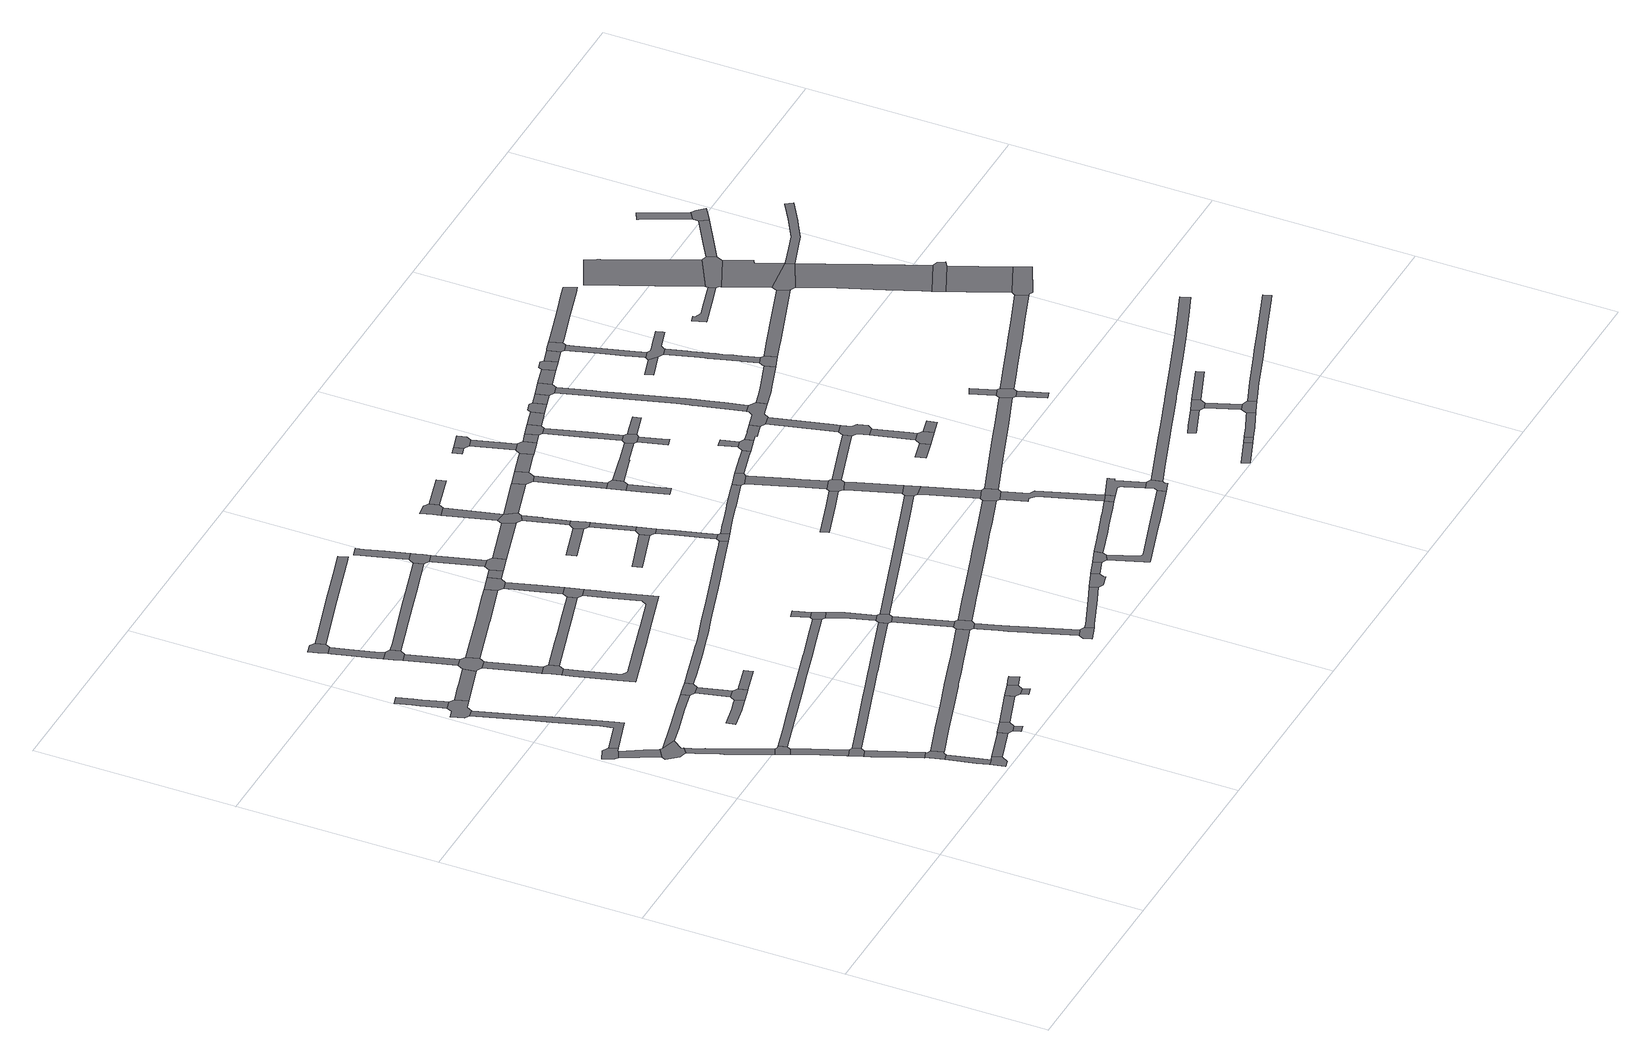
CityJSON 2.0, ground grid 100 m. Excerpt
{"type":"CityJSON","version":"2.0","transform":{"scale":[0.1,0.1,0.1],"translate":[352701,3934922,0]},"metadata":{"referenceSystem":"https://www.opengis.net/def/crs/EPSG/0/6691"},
"CityObjects":{
"road1":{"type":"Road","geometry":[{"type":"MultiSurface","lod":"1","boundaries":[[[0,1,2,3,4,5,6,7,8]]]}]},
"road2":{"type":"Road","attributes":{"RoadStructureAttribute.sectionType":"1"},"geometry":[{"type":"MultiSurface","lod":"1","boundaries":[[[9,10,11,0,8]]]}]},
"road3":{"type":"Road","geometry":[{"type":"MultiSurface","lod":"1","boundaries":[[[12,13,14,15,16,10,9,17,18]]]}]},
"road4":{"type":"Road","attributes":{"RoadStructureAttribute.sectionType":"1"},"geometry":[{"type":"MultiSurface","lod":"1","boundaries":[[[19,20,21,22,23,13,12,24,25,26,27,28,29,30,31,32]]]}]},
"road5":{"type":"Road","geometry":[{"type":"MultiSurface","lod":"1","boundaries":[[[33,34,32,31,35,36,37,38,39]]]}]},
"road6":{"type":"Road","attributes":{"RoadStructureAttribute.sectionType":"1"},"geometry":[{"type":"MultiSurface","lod":"1","boundaries":[[[40,41,42,37,36,43,44,45,46]]]}]},
"road7":{"type":"Road","geometry":[{"type":"MultiSurface","lod":"1","boundaries":[[[47,48,49,50,51,40,46]]]}]},
"road8":{"type":"Road","attributes":{"RoadStructureAttribute.sectionType":"1"},"geometry":[{"type":"MultiSurface","lod":"1","boundaries":[[[48,52,53,54,55,56,57,58,59,60,61,62,49]]]}]},
"road9":{"type":"Road","attributes":{"RoadStructureAttribute.sectionType":"1"},"geometry":[{"type":"MultiSurface","lod":"1","boundaries":[[[63,64,65,66,67,68]]]}]},
"road10":{"type":"Road","geometry":[{"type":"MultiSurface","lod":"1","boundaries":[[[69,70,71,72,63,68]]]}]},
"road11":{"type":"Road","geometry":[{"type":"MultiSurface","lod":"1","boundaries":[[[73,74,58,57,66,65,75,76]]]}]},
"road12":{"type":"Road","attributes":{"RoadStructureAttribute.sectionType":"1"},"geometry":[{"type":"MultiSurface","lod":"1","boundaries":[[[2,77,78,79,80,81,82,83,84,85,86,87,88,89,3]]]}]},
"road13":{"type":"Road","geometry":[{"type":"MultiSurface","lod":"1","boundaries":[[[90,91,92,93,94,95,96,97,98,83,82]]]}]},
"road14":{"type":"Road","attributes":{"RoadStructureAttribute.sectionType":"1"},"geometry":[{"type":"MultiSurface","lod":"1","boundaries":[[[99,100,101,102,103,104,105,106,95,94]]]}]},
"road15":{"type":"Road","attributes":{"RoadStructureAttribute.sectionType":"1"},"geometry":[{"type":"MultiSurface","lod":"1","boundaries":[[[107,108,109,110,111,112,113,114,16,15]]]}]},
"road16":{"type":"Road","attributes":{"RoadStructureAttribute.sectionType":"1"},"geometry":[{"type":"MultiSurface","lod":"1","boundaries":[[[115,116,117,118,72,71]]]}]},
"road17":{"type":"Road","attributes":{"RoadStructureAttribute.sectionType":"1"},"geometry":[{"type":"MultiSurface","lod":"1","boundaries":[[[119,120,121,122,123,124,125]]]}]},
"road18":{"type":"Road","attributes":{"RoadStructureAttribute.sectionType":"1"},"geometry":[{"type":"MultiSurface","lod":"1","boundaries":[[[126,127,93,92,128,129]]]}]},
"road19":{"type":"Road","geometry":[{"type":"MultiSurface","lod":"1","boundaries":[[[130,117,116,131,132,133]]]}]},
"road20":{"type":"Road","geometry":[{"type":"MultiSurface","lod":"1","boundaries":[[[131,134,135,132]]]}]},
"road21":{"type":"Road","geometry":[{"type":"MultiSurface","lod":"1","boundaries":[[[124,136,137,138,139,140,125]]]}]},
"road22":{"type":"Road","attributes":{"RoadStructureAttribute.sectionType":"1"},"geometry":[{"type":"MultiSurface","lod":"1","boundaries":[[[141,140,139,142]]]}]},
"road23":{"type":"Road","geometry":[{"type":"MultiSurface","lod":"1","boundaries":[[[143,144,111,110,141,142,145]]]}]},
"road24":{"type":"Road","attributes":{"RoadStructureAttribute.sectionType":"1"},"geometry":[{"type":"MultiSurface","lod":"1","boundaries":[[[146,147,148,149,150,151,152]]]}]},
"road25":{"type":"Road","geometry":[{"type":"MultiSurface","lod":"1","boundaries":[[[128,153,154,149,148,155,156,157,158,129]]]}]},
"road26":{"type":"Road","attributes":{"RoadStructureAttribute.sectionType":"1"},"geometry":[{"type":"MultiSurface","lod":"1","boundaries":[[[159,160,158,157,161,162]]]}]},
"road27":{"type":"Road","geometry":[{"type":"MultiSurface","lod":"1","boundaries":[[[151,163,164,165,166,167,152]]]}]},
"road28":{"type":"Road","attributes":{"RoadStructureAttribute.sectionType":"1"},"geometry":[{"type":"MultiSurface","lod":"1","boundaries":[[[168,169,170,171,172,173,174,175,176]]]}]},
"road29":{"type":"Road","attributes":{"RoadStructureAttribute.sectionType":"1"},"geometry":[{"type":"MultiSurface","lod":"1","boundaries":[[[130,133,177,178]]]}]},
"road30":{"type":"Road","geometry":[{"type":"MultiSurface","lod":"1","boundaries":[[[179,180,172,171,181,159,162]]]}]},
"road31":{"type":"Road","geometry":[{"type":"MultiSurface","lod":"1","boundaries":[[[175,182,183,184,185,186,176]]]}]},
"road32":{"type":"Road","attributes":{"RoadStructureAttribute.sectionType":"1"},"geometry":[{"type":"MultiSurface","lod":"1","boundaries":[[[137,187,188,138]]]}]},
"road33":{"type":"Road","attributes":{"RoadStructureAttribute.sectionType":"1"},"geometry":[{"type":"MultiSurface","lod":"1","boundaries":[[[189,190,191,192,193,194,195,196,197,39,38,198,199,200,201,202,203,204,205,206]]]}]},
"road34":{"type":"Road","attributes":{"RoadStructureAttribute.sectionType":"1"},"geometry":[{"type":"MultiSurface","lod":"1","boundaries":[[[207,208,209,210,211,212,51,50,213,214,215,216,217,218,219,220,221]]]}]},
"road35":{"type":"Road","attributes":{"RoadStructureAttribute.sectionType":"1"},"geometry":[{"type":"MultiSurface","lod":"1","boundaries":[[[222,223,224,225,226,227,228,229,230,231,232,233,234,235,236,237,238,73,76]]]}]},
"road36":{"type":"Road","geometry":[{"type":"MultiSurface","lod":"1","boundaries":[[[177,239,240,241,242,178]]]}]},
"road37":{"type":"Road","geometry":[{"type":"MultiSurface","lod":"1","boundaries":[[[239,243,244,240]]]}]},
"road38":{"type":"Road","attributes":{"RoadStructureAttribute.sectionType":"1"},"geometry":[{"type":"MultiSurface","lod":"1","boundaries":[[[241,245,246,247,248,242]]]}]},
"road39":{"type":"Road","attributes":{"RoadStructureAttribute.sectionType":"1"},"geometry":[{"type":"MultiSurface","lod":"1","boundaries":[[[164,249,250,251,252,253,254,255,256,257,258,259,260,261,262,263,264,265,266,267,268,269,270,271,272,273,165]]]}]},
"road40":{"type":"Road","attributes":{"RoadStructureAttribute.sectionType":"1"},"geometry":[{"type":"MultiSurface","lod":"1","boundaries":[[[274,275,276,277,167,166,278,279,280,281]]]}]},
"road41":{"type":"Road","attributes":{"RoadStructureAttribute.sectionType":"1"},"geometry":[{"type":"MultiSurface","lod":"1","boundaries":[[[282,283,284,285,156,155,286,287,288,289]]]}]},
"road42":{"type":"Road","attributes":{"RoadStructureAttribute.sectionType":"1"},"geometry":[{"type":"MultiSurface","lod":"1","boundaries":[[[179,290,291,292,293,294,295,296,297,298,299,300,301,180]]]}]},
"road43":{"type":"Road","attributes":{"RoadStructureAttribute.sectionType":"1"},"geometry":[{"type":"MultiSurface","lod":"1","boundaries":[[[302,303,304,305,306,307,308,309,310,311,312,183,182]]]}]},
"road44":{"type":"Road","attributes":{"RoadStructureAttribute.sectionType":"1"},"geometry":[{"type":"MultiSurface","lod":"1","boundaries":[[[313,314,315,316,317,318,319,320,321,322,323,324,325,326,327,328,329,330,331,332,333,334,335,336,143,145]]]}]},
"road45":{"type":"Road","attributes":{"RoadStructureAttribute.sectionType":"1"},"geometry":[{"type":"MultiSurface","lod":"1","boundaries":[[[337,338,339,340]]]}]},
"road46":{"type":"Road","geometry":[{"type":"MultiSurface","lod":"1","boundaries":[[[341,342,343,340,339,189,206]]]}]},
"road47":{"type":"Road","geometry":[{"type":"MultiSurface","lod":"1","boundaries":[[[262,261,344,345,346,274,281]]]}]},
"road48":{"type":"Road","attributes":{"RoadStructureAttribute.sectionType":"1"},"geometry":[{"type":"MultiSurface","lod":"1","boundaries":[[[347,348,349,350,342,341]]]}]},
"road49":{"type":"Road","geometry":[{"type":"MultiSurface","lod":"1","boundaries":[[[220,351,352,353,354,349,348,221]]]}]},
"road50":{"type":"Road","geometry":[{"type":"MultiSurface","lod":"1","boundaries":[[[355,356,357,358,282,289]]]}]},
"road51":{"type":"Road","attributes":{"RoadStructureAttribute.sectionType":"1"},"geometry":[{"type":"MultiSurface","lod":"1","boundaries":[[[359,360,352,351,361,362]]]}]},
"road52":{"type":"Road","attributes":{"RoadStructureAttribute.sectionType":"1"},"geometry":[{"type":"MultiSurface","lod":"1","boundaries":[[[355,363,346,345,364,356]]]}]},
"road53":{"type":"Road","geometry":[{"type":"MultiSurface","lod":"1","boundaries":[[[365,366,367,359,362,230,229,368]]]}]},
"road54":{"type":"Road","attributes":{"RoadStructureAttribute.sectionType":"1"},"geometry":[{"type":"MultiSurface","lod":"1","boundaries":[[[369,370,371,372,373,365,368,374,375,376,377,378,379]]]}]},
"road55":{"type":"Road","geometry":[{"type":"MultiSurface","lod":"1","boundaries":[[[380,381,382,383,369,379]]]}]},
"road56":{"type":"Road","attributes":{"RoadStructureAttribute.sectionType":"1"},"geometry":[{"type":"MultiSurface","lod":"1","boundaries":[[[384,358,357,385]]]}]},
"road57":{"type":"Road","geometry":[{"type":"MultiSurface","lod":"1","boundaries":[[[386,387,388,389,390,296,295,391,392]]]}]},
"road58":{"type":"Road","attributes":{"RoadStructureAttribute.sectionType":"1"},"geometry":[{"type":"MultiSurface","lod":"1","boundaries":[[[393,392,391,394,395]]]}]},
"road59":{"type":"Road","geometry":[{"type":"MultiSurface","lod":"1","boundaries":[[[384,385,396,397,393,395]]]}]},
"road60":{"type":"Road","attributes":{"RoadStructureAttribute.sectionType":"1"},"geometry":[{"type":"MultiSurface","lod":"1","boundaries":[[[398,399,400,389,388,401,402,403,404]]]}]},
"road61":{"type":"Road","attributes":{"RoadStructureAttribute.sectionType":"1"},"geometry":[{"type":"MultiSurface","lod":"1","boundaries":[[[405,406,407,383,382,408,409,410,411]]]}]},
"road62":{"type":"Road","attributes":{"RoadStructureAttribute.sectionType":"1"},"geometry":[{"type":"MultiSurface","lod":"1","boundaries":[[[397,396,412,413]]]}]},
"road63":{"type":"Road","attributes":{"RoadStructureAttribute.sectionType":"1"},"geometry":[{"type":"MultiSurface","lod":"1","boundaries":[[[414,415,416,417]]]}]},
"road64":{"type":"Road","attributes":{"RoadStructureAttribute.sectionType":"1"},"geometry":[{"type":"MultiSurface","lod":"1","boundaries":[[[418,419,420,421]]]}]},
"road65":{"type":"Road","geometry":[{"type":"MultiSurface","lod":"1","boundaries":[[[422,423,424,425,426,427,405,411]]]}]},
"road66":{"type":"Road","attributes":{"RoadStructureAttribute.sectionType":"1"},"geometry":[{"type":"MultiSurface","lod":"1","boundaries":[[[428,429,430,431,432,433,354,353,434,435,436,437,438,439,440,441]]]}]},
"road67":{"type":"Road","attributes":{"RoadStructureAttribute.sectionType":"1"},"geometry":[{"type":"MultiSurface","lod":"1","boundaries":[[[442,443,444,445,446,447,448,449,450,451,452,453,454,455,456,367,366]]]}]},
"road68":{"type":"Road","geometry":[{"type":"MultiSurface","lod":"1","boundaries":[[[457,458,459,460,414,417]]]}]},
"road69":{"type":"Road","geometry":[{"type":"MultiSurface","lod":"1","boundaries":[[[461,462,324,323,463,464]]]}]},
"road70":{"type":"Road","geometry":[{"type":"MultiSurface","lod":"1","boundaries":[[[465,466,467,468,469,418,421,470,471]]]}]},
"road71":{"type":"Road","geometry":[{"type":"MultiSurface","lod":"1","boundaries":[[[472,413,412,473,474,475,476,477]]]}]},
"road72":{"type":"Road","attributes":{"RoadStructureAttribute.sectionType":"1"},"geometry":[{"type":"MultiSurface","lod":"1","boundaries":[[[457,478,479,462,461,480,481,458]]]}]},
"road73":{"type":"Road","attributes":{"RoadStructureAttribute.sectionType":"1"},"geometry":[{"type":"MultiSurface","lod":"1","boundaries":[[[459,482,483,465,471,484,485,460]]]}]},
"road74":{"type":"Road","attributes":{"RoadStructureAttribute.sectionType":"1"},"geometry":[{"type":"MultiSurface","lod":"1","boundaries":[[[486,487,488,489,472,477]]]}]},
"road75":{"type":"Road","attributes":{"RoadStructureAttribute.sectionType":"1"},"geometry":[{"type":"MultiSurface","lod":"1","boundaries":[[[490,491,469,468,492,493,494,495,474,473]]]}]},
"road76":{"type":"Road","attributes":{"RoadStructureAttribute.sectionType":"1"},"geometry":[{"type":"MultiSurface","lod":"1","boundaries":[[[496,426,425,497,498]]]}]},
"road77":{"type":"Road","geometry":[{"type":"MultiSurface","lod":"1","boundaries":[[[487,499,500,501,502,503,488]]]}]},
"road78":{"type":"Road","geometry":[{"type":"MultiSurface","lod":"1","boundaries":[[[504,498,497,505,506,507]]]}]},
"road79":{"type":"Road","attributes":{"RoadStructureAttribute.sectionType":"1"},"geometry":[{"type":"MultiSurface","lod":"1","boundaries":[[[476,508,509,510,477]]]}]},
"road80":{"type":"Road","attributes":{"RoadStructureAttribute.sectionType":"1"},"geometry":[{"type":"MultiSurface","lod":"1","boundaries":[[[511,512,500,499]]]}]},
"road81":{"type":"Road","attributes":{"RoadStructureAttribute.sectionType":"1"},"geometry":[{"type":"MultiSurface","lod":"1","boundaries":[[[463,513,514,515,516,517,518,519,520,521,522,523,464]]]}]},
"road82":{"type":"Road","attributes":{"RoadStructureAttribute.sectionType":"1"},"geometry":[{"type":"MultiSurface","lod":"1","boundaries":[[[524,525,526,527,528,529]]]}]},
"road83":{"type":"Road","geometry":[{"type":"MultiSurface","lod":"1","boundaries":[[[509,508,530,531,532,533,534]]]}]},
"road84":{"type":"Road","attributes":{"RoadStructureAttribute.sectionType":"1"},"geometry":[{"type":"MultiSurface","lod":"1","boundaries":[[[535,536,537,538,539,540,541,542]]]}]},
"road85":{"type":"Road","attributes":{"RoadStructureAttribute.sectionType":"1"},"geometry":[{"type":"MultiSurface","lod":"1","boundaries":[[[543,544,545,531,530,546,547,548,549]]]}]},
"road86":{"type":"Road","geometry":[{"type":"MultiSurface","lod":"1","boundaries":[[[548,535,542,550,551,549]]]}]},
"road87":{"type":"Road","attributes":{"RoadStructureAttribute.sectionType":"1"},"geometry":[{"type":"MultiSurface","lod":"1","boundaries":[[[552,553,554,555,556,557,558,559,504,507,560,561,562,563,564,565]]]}]},
"road88":{"type":"Road","attributes":{"RoadStructureAttribute.sectionType":"1"},"geometry":[{"type":"MultiSurface","lod":"1","boundaries":[[[566,567,568,569,570,571,572,573,574,575,576,506,505]]]}]},
"road89":{"type":"Road","attributes":{"RoadStructureAttribute.sectionType":"1"},"geometry":[{"type":"MultiSurface","lod":"1","boundaries":[[[533,577,578,579,580,534]]]}]},
"road90":{"type":"Road","geometry":[{"type":"MultiSurface","lod":"1","boundaries":[[[518,517,581,582,583,584]]]}]},
"road91":{"type":"Road","attributes":{"RoadStructureAttribute.sectionType":"1"},"geometry":[{"type":"MultiSurface","lod":"1","boundaries":[[[585,586,587,582,581,588,589,590,591,592]]]}]},
"road92":{"type":"Road","geometry":[{"type":"MultiSurface","lod":"1","boundaries":[[[528,593,594,595,596,597,598,592,591,529]]]}]},
"road93":{"type":"Road","attributes":{"RoadStructureAttribute.sectionType":"1"},"geometry":[{"type":"MultiSurface","lod":"1","boundaries":[[[599,600,595,594,601,602]]]}]},
"road94":{"type":"Road","geometry":[{"type":"MultiSurface","lod":"1","boundaries":[[[440,603,604,605,599,602,441]]]}]},
"road95":{"type":"Road","attributes":{"RoadStructureAttribute.sectionType":"1"},"geometry":[{"type":"MultiSurface","lod":"1","boundaries":[[[606,607,608,609]]]}]},
"road96":{"type":"Road","attributes":{"RoadStructureAttribute.sectionType":"1"},"geometry":[{"type":"MultiSurface","lod":"1","boundaries":[[[610,611,612,604,603]]]}]},
"road97":{"type":"Road","geometry":[{"type":"MultiSurface","lod":"1","boundaries":[[[613,614,612,611,450,449,615,616]]]}]},
"road98":{"type":"Road","attributes":{"RoadStructureAttribute.sectionType":"1"},"geometry":[{"type":"MultiSurface","lod":"1","boundaries":[[[550,617,618,619,620,621,622,623,551]]]}]},
"road99":{"type":"Road","attributes":{"RoadStructureAttribute.sectionType":"1"},"geometry":[{"type":"MultiSurface","lod":"1","boundaries":[[[615,624,625,626,627,565,628,629,630,631,616]]]}]},
"road100":{"type":"Road","attributes":{"RoadStructureAttribute.sectionType":"1"},"geometry":[{"type":"MultiSurface","lod":"1","boundaries":[[[632,609,608,633,634,635]]]}]},
"road101":{"type":"Road","geometry":[{"type":"MultiSurface","lod":"1","boundaries":[[[636,628,565,564]]]}]},
"road102":{"type":"Road","attributes":{"RoadStructureAttribute.sectionType":"1"},"geometry":[{"type":"MultiSurface","lod":"1","boundaries":[[[633,637,638,634]]]}]},
"road103":{"type":"Road","geometry":[{"type":"MultiSurface","lod":"1","boundaries":[[[578,639,640,641,638,637,579]]]}]},
"road104":{"type":"Road","attributes":{"RoadStructureAttribute.sectionType":"1"},"geometry":[{"type":"MultiSurface","lod":"1","boundaries":[[[583,642,643,644,645,646,647,584]]]}]},
"road105":{"type":"Road","attributes":{"RoadStructureAttribute.sectionType":"1"},"geometry":[{"type":"MultiSurface","lod":"1","boundaries":[[[648,649,650,641,640,651,652]]]}]},
"road106":{"type":"Road","attributes":{"RoadStructureAttribute.sectionType":"1"},"geometry":[{"type":"MultiSurface","lod":"1","boundaries":[[[653,654,655,656,657,658,628,636,659,660,661,662]]]}]},
"road107":{"type":"Road","geometry":[{"type":"MultiSurface","lod":"1","boundaries":[[[663,571,570,664,665,666,667,653,662]]]}]},
"road108":{"type":"Road","attributes":{"RoadStructureAttribute.sectionType":"1"},"geometry":[{"type":"MultiSurface","lod":"1","boundaries":[[[668,669,670,671,597,596]]]}]},
"road109":{"type":"Road","attributes":{"RoadStructureAttribute.sectionType":"1"},"geometry":[{"type":"MultiSurface","lod":"1","boundaries":[[[672,673,674,675,676,677]]]}]},
"road110":{"type":"Road","geometry":[{"type":"MultiSurface","lod":"1","boundaries":[[[678,679,621,620,672,677,680,681]]]}]},
"road111":{"type":"Road","attributes":{"RoadStructureAttribute.sectionType":"1"},"geometry":[{"type":"MultiSurface","lod":"1","boundaries":[[[682,683,684,685,686,679,678,687,688,689,690,691]]]}]},
"road112":{"type":"Road","geometry":[{"type":"MultiSurface","lod":"1","boundaries":[[[652,682,691,692,693,648]]]}]},
"road113":{"type":"Road","geometry":[{"type":"MultiSurface","lod":"1","boundaries":[[[694,695,645,644,696,697]]]}]},
"road114":{"type":"Road","geometry":[{"type":"MultiSurface","lod":"1","boundaries":[[[694,698,699,695]]]}]},
"road115":{"type":"Road","attributes":{"RoadStructureAttribute.sectionType":"1"},"geometry":[{"type":"MultiSurface","lod":"1","boundaries":[[[700,701,693,692,702,703]]]}]},
"road116":{"type":"Road","attributes":{"RoadStructureAttribute.sectionType":"1"},"geometry":[{"type":"MultiSurface","lod":"1","boundaries":[[[680,704,705,706,707,681]]]}]},
"road117":{"type":"Road","attributes":{"RoadStructureAttribute.sectionType":"1"},"geometry":[{"type":"MultiSurface","lod":"1","boundaries":[[[708,709,710,711]]]}]},
"road118":{"type":"Road","attributes":{"RoadStructureAttribute.sectionType":"1"},"geometry":[{"type":"MultiSurface","lod":"1","boundaries":[[[712,713,714,715,716,717,718,719,720,697,696]]]}]},
"road119":{"type":"Road","geometry":[{"type":"MultiSurface","lod":"1","boundaries":[[[721,722,723,724,700,703]]]}]},
"road120":{"type":"Road","geometry":[{"type":"MultiSurface","lod":"1","boundaries":[[[710,725,726,727,728,711]]]}]},
"road121":{"type":"Road","attributes":{"RoadStructureAttribute.sectionType":"1"},"geometry":[{"type":"MultiSurface","lod":"1","boundaries":[[[729,730,728,727,731,732]]]}]},
"road122":{"type":"Road","attributes":{"RoadStructureAttribute.sectionType":"1"},"geometry":[{"type":"MultiSurface","lod":"1","boundaries":[[[733,734,735,614,613,736,737,738,739,740]]]}]},
"road123":{"type":"Road","geometry":[{"type":"MultiSurface","lod":"1","boundaries":[[[741,742,743,670,669,744,729,732,745,746]]]}]},
"road124":{"type":"Road","attributes":{"RoadStructureAttribute.sectionType":"1"},"geometry":[{"type":"MultiSurface","lod":"1","boundaries":[[[747,743,742,748,749,750]]]}]},
"road125":{"type":"Road","attributes":{"RoadStructureAttribute.sectionType":"1"},"geometry":[{"type":"MultiSurface","lod":"1","boundaries":[[[751,722,721,752]]]}]},
"road126":{"type":"Road","geometry":[{"type":"MultiSurface","lod":"1","boundaries":[[[749,753,754,755,756,757,758,759,760,717,716,750]]]}]},
"road127":{"type":"Road","attributes":{"RoadStructureAttribute.sectionType":"1"},"geometry":[{"type":"MultiSurface","lod":"1","boundaries":[[[761,762,726,725]]]}]},
"road128":{"type":"Road","attributes":{"RoadStructureAttribute.sectionType":"1"},"geometry":[{"type":"MultiSurface","lod":"1","boundaries":[[[763,764,765,766]]]}]},
"road129":{"type":"Road","attributes":{"RoadStructureAttribute.sectionType":"1"},"geometry":[{"type":"MultiSurface","lod":"1","boundaries":[[[767,768,769,770,771,772,773,774,775,776,777,778,779,780,781,782,783,784,785,786,787,788,789,790,757,756]]]}]},
"road130":{"type":"Road","geometry":[{"type":"MultiSurface","lod":"1","boundaries":[[[791,751,752,779,778,792]]]}]},
"road131":{"type":"Road","geometry":[{"type":"MultiSurface","lod":"1","boundaries":[[[764,793,794,765]]]}]},
"road132":{"type":"Road","attributes":{"RoadStructureAttribute.sectionType":"1"},"geometry":[{"type":"MultiSurface","lod":"1","boundaries":[[[792,795,796,791]]]}]},
"road133":{"type":"Road","attributes":{"RoadStructureAttribute.sectionType":"1"},"geometry":[{"type":"MultiSurface","lod":"1","boundaries":[[[797,798,799,755,754,800,801,802]]]}]},
"road134":{"type":"Road","attributes":{"RoadStructureAttribute.sectionType":"1"},"geometry":[{"type":"MultiSurface","lod":"1","boundaries":[[[803,804,805,806,807,808]]]}]},
"road135":{"type":"Road","geometry":[{"type":"MultiSurface","lod":"1","boundaries":[[[809,796,795,810,811,812]]]}]},
"road136":{"type":"Road","attributes":{"RoadStructureAttribute.sectionType":"1"},"geometry":[{"type":"MultiSurface","lod":"1","boundaries":[[[813,814,815,816,817,818,794,793]]]}]},
"road137":{"type":"Road","attributes":{"RoadStructureAttribute.sectionType":"1"},"geometry":[{"type":"MultiSurface","lod":"1","boundaries":[[[819,820,821,822,823,824,825,826]]]}]},
"road138":{"type":"Road","attributes":{"RoadStructureAttribute.sectionType":"1"},"geometry":[{"type":"MultiSurface","lod":"1","boundaries":[[[811,810,827,828]]]}]},
"road139":{"type":"Road","attributes":{"RoadStructureAttribute.sectionType":"1"},"geometry":[{"type":"MultiSurface","lod":"1","boundaries":[[[829,830,831,832]]]}]},
"road140":{"type":"Road","geometry":[{"type":"MultiSurface","lod":"1","boundaries":[[[739,833,834,835,836,829,832,740]]]}]},
"road141":{"type":"Road","attributes":{"RoadStructureAttribute.sectionType":"1"},"geometry":[{"type":"MultiSurface","lod":"1","boundaries":[[[837,838,834,833]]]}]},
"road142":{"type":"Road","geometry":[{"type":"MultiSurface","lod":"1","boundaries":[[[839,840,841,842,803,808]]]}]},
"road143":{"type":"Road","attributes":{"RoadStructureAttribute.sectionType":"1"},"geometry":[{"type":"MultiSurface","lod":"1","boundaries":[[[840,839,843,844]]]}]},
"road144":{"type":"Road","geometry":[{"type":"MultiSurface","lod":"1","boundaries":[[[827,845,846,847,848,849,850,828]]]}]},
"road145":{"type":"Road","attributes":{"RoadStructureAttribute.sectionType":"1"},"geometry":[{"type":"MultiSurface","lod":"1","boundaries":[[[851,852,853,854,855,856,857,846,845,858,859,860,861,862,863,864,865]]]}]},
"road146":{"type":"Road","geometry":[{"type":"MultiSurface","lod":"1","boundaries":[[[843,816,815,866,867,868,844]]]}]},
"road147":{"type":"Road","geometry":[{"type":"MultiSurface","lod":"1","boundaries":[[[869,870,797,802,871,872,873,874,875]]]}]},
"road148":{"type":"Road","attributes":{"RoadStructureAttribute.sectionType":"1"},"geometry":[{"type":"MultiSurface","lod":"1","boundaries":[[[874,876,877,878,879,880,881,882,883,884,885,886,887,888,889,890,891,892,893,894,895,896,897,875]]]}]},
"road149":{"type":"Road","geometry":[{"type":"MultiSurface","lod":"1","boundaries":[[[898,899,900,901,902,903,904,905,906,907,908,909,910,911,851,865,819,826,912,913,887,886]]]}]},
"road150":{"type":"Road","attributes":{"RoadStructureAttribute.sectionType":"1"},"geometry":[{"type":"MultiSurface","lod":"1","boundaries":[[[666,914,915,916,917,918,919,920,921,922,923,924,925,926,927,928,929,930,931,932,933,934,935,936,937,938,667]]]}]},
"road151":{"type":"Road","attributes":{"RoadStructureAttribute.sectionType":"1"},"geometry":[{"type":"MultiSurface","lod":"1","boundaries":[[[939,940,842,841]]]}]},
"road152":{"type":"Road","attributes":{"RoadStructureAttribute.sectionType":"1"},"geometry":[{"type":"MultiSurface","lod":"1","boundaries":[[[941,942,943,944,849,848,945,946,947,948]]]}]},
"road153":{"type":"Road","attributes":{"RoadStructureAttribute.sectionType":"1"},"geometry":[{"type":"MultiSurface","lod":"1","boundaries":[[[949,950,951,952,872,871,953,954,955,956,957]]]}]},
"road154":{"type":"Road","attributes":{"RoadStructureAttribute.sectionType":"1"},"geometry":[{"type":"MultiSurface","lod":"1","boundaries":[[[958,959,960,961,962,963,964,965,966,967,968,969,970,836,835]]]}]},
"road155":{"type":"Road","attributes":{"RoadStructureAttribute.sectionType":"1"},"geometry":[{"type":"MultiSurface","lod":"1","boundaries":[[[971,972,973,974,975,976,977,978,979]]]}]},
"road156":{"type":"Road","attributes":{"RoadStructureAttribute.sectionType":"1"},"geometry":[{"type":"MultiSurface","lod":"1","boundaries":[[[867,980,981,982,983,984,985,986,987,988,989,990,991,868]]]}]},
"road157":{"type":"Road","attributes":{"function":"3","RoadStructureAttribute.sectionType":"1"},"geometry":[{"type":"MultiSurface","lod":"1","boundaries":[[[992,993,994,995,996,997,998,999,1000,1001]]]}]},
"road158":{"type":"Road","geometry":[{"type":"MultiSurface","lod":"1","boundaries":[[[971,979,1002,1003,1004,1005,1006,992,1001]]]}]},
"road159":{"type":"Road","geometry":[{"type":"MultiSurface","lod":"1","boundaries":[[[956,1007,1008,1009,1010,1011,957]]]}]},
"road160":{"type":"Road","attributes":{"function":"3","RoadStructureAttribute.sectionType":"1"},"geometry":[{"type":"MultiSurface","lod":"1","boundaries":[[[1012,1011,1010,1013,1014,1004,1003]]]}]},
"road161":{"type":"Road","attributes":{"function":"3","RoadStructureAttribute.sectionType":"1"},"geometry":[{"type":"MultiSurface","lod":"1","boundaries":[[[1008,1015,1016,1017,1018,1019,1020,1021,1022,1023,1024,1025,1026,1009]]]}]},
"road162":{"type":"Road","geometry":[{"type":"MultiSurface","lod":"1","boundaries":[[[1019,1027,1028,1029,1030,1031,1020]]]}]},
"road163":{"type":"Road","attributes":{"function":"3","RoadStructureAttribute.sectionType":"1"},"geometry":[{"type":"MultiSurface","lod":"1","boundaries":[[[1032,1033,1028,1027,1034,1035,1036]]]}]},
"road164":{"type":"Road","geometry":[{"type":"MultiSurface","lod":"1","boundaries":[[[965,964,1037,1038,1039,1040,1032,1036]]]}]},
"road165":{"type":"Road","attributes":{"RoadStructureAttribute.sectionType":"1"},"geometry":[{"type":"MultiSurface","lod":"1","boundaries":[[[1041,1042,1006,1005,1043,1044]]]}]},
"road166":{"type":"Road","attributes":{"RoadStructureAttribute.sectionType":"1"},"geometry":[{"type":"MultiSurface","lod":"1","boundaries":[[[1009,1045,1046,1047,1048,1049,1050,1051,1052,1053,1054,1010]]]}]},
"road167":{"type":"Road","attributes":{"RoadStructureAttribute.sectionType":"1"},"geometry":[{"type":"MultiSurface","lod":"1","boundaries":[[[1055,1056,1057,1058,1059,1060,1061,1062]]]}]},
"road168":{"type":"Road","geometry":[{"type":"MultiSurface","lod":"1","boundaries":[[[1063,1064,1065,1055,1062,1041,1044]]]}]}
},
"vertices":[
[103,1632,0],[105,1637,0],[123,1642,0],[109,1682,0],[73,1699,0],[20,1675,0],[44,1623,0],[51,1619,0],[57,1611,0],
[146,1439,0],[193,1472,0],[159,1533,0],
[217,1355,0],[247,1379,0],[242,1387,0],[278,1439,0],[204,1462,0],[135,1417,0],[180,1363,0],
[375,1090,0],[332,1183,0],[308,1237,0],[286,1291,0],[272,1315,0],[234,1316,0],[275,1212,0],[282,1196,0],[279,1195,0],[338,1072,0],[368,1008,0],[370,1004,0],[376,991,0],[413,1009,0],
[430,1000,0],[422,1004,0],[390,963,0],[406,928,0],[443,946,0],[451,964,0],[441,1003,0],
[546,704,0],[541,716,0],[482,862,0],[443,851,0],[460,806,0],[504,693,0],[506,689,0],
[514,668,0],[530,625,0],[571,641,0],[580,659,0],[564,697,0],
[542,594,0],[545,588,0],[586,496,0],[606,447,0],[636,374,0],[639,375,0],[673,389,0],[643,463,0],[624,510,0],[621,517,0],[592,588,0],
[748,100,0],[734,155,0],[697,296,0],[662,286,0],[698,146,0],[713,91,0],
[731,20,0],[767,29,0],[787,64,0],[773,108,0],
[695,373,0],[676,380,0],[707,313,0],[714,315,0],
[310,1700,0],[297,1743,0],[223,1978,0],[203,2040,0],[183,2105,0],[104,2355,0],[65,2346,0],[147,2086,0],[162,2039,0],[176,1993,0],[231,1820,0],[241,1786,0],[253,1726,0],
[120,2383,0],[147,2393,0],[165,2399,0],[147,2459,0],[121,2474,0],[75,2461,0],[61,2434,0],[22,2423,0],[40,2360,0],
[114,2496,0],[85,2592,0],[74,2628,0],[51,2705,0],[6,2691,0],[30,2613,0],[40,2579,0],[63,2502,0],
[370,1461,0],[480,1490,0],[509,1497,0],[621,1524,0],[612,1563,0],[479,1531,0],[474,1529,0],[359,1500,0],
[942,112,0],[961,118,0],[946,161,0],[929,155,0],
[658,1323,0],[605,1309,0],[502,1289,0],[510,1245,0],[615,1265,0],[690,1285,0],[672,1327,0],
[261,2492,0],[225,2482,0],[381,2462,0],[373,2525,0],
[1025,187,0],[987,104,0],[1025,117,0],[1039,144,0],
[1000,68,0],[1038,80,0],
[751,1301,0],[769,1306,0],[757,1349,0],[731,1364,0],[687,1353,0],
[647,1509,0],[691,1519,0],
[697,1584,0],[624,1566,0],[706,1545,0],
[516,2279,0],[466,2451,0],[463,2462,0],[418,2449,0],[474,2257,0],[493,2192,0],[538,2205,0],
[391,2464,0],[400,2459,0],[478,2489,0],[460,2550,0],[433,2566,0],[388,2553,0],
[319,2792,0],[354,2671,0],[399,2684,0],[364,2805,0],
[506,2148,0],[518,2106,0],[563,2119,0],[578,2145,0],[565,2190,0],
[228,3104,0],[254,3015,0],[278,2930,0],[294,2878,0],[339,2891,0],[332,2913,0],[299,3027,0],[269,3131,0],[224,3118,0],
[1229,207,0],[1214,250,0],
[379,2832,0],[366,2877,0],[306,2834,0],
[283,3158,0],[271,3203,0],[244,3218,0],[199,3205,0],[212,3161,0],
[905,1343,0],[893,1386,0],
[1373,1269,0],[1252,1235,0],[1121,1197,0],[1112,1195,0],[952,1149,0],[869,1125,0],[836,1116,0],[629,1057,0],[583,1044,0],[560,995,0],[640,1018,0],[865,1082,0],[878,1086,0],[955,1108,0],[1084,1145,0],[1123,1156,0],[1239,1189,0],[1390,1233,0],
[1292,934,0],[1151,888,0],[1124,879,0],[1013,843,0],[932,817,0],[754,759,0],[766,720,0],[944,778,0],[1028,805,0],[1135,840,0],[1138,841,0],[1304,896,0],[1373,918,0],[1487,955,0],[1476,994,0],
[879,369,0],[1040,420,0],[1190,469,0],[1203,473,0],[1275,496,0],[1390,534,0],[1523,577,0],[1599,602,0],[1580,660,0],[1372,591,0],[1334,579,0],[1221,543,0],[1172,528,0],[1170,527,0],[1021,478,0],[861,427,0],[802,408,0],
[1256,193,0],[1295,201,0],[1309,228,0],[1293,276,0],
[1268,157,0],[1306,169,0],
[1348,241,0],[1370,249,0],[1355,296,0],[1321,285,0],
[533,2054,0],[588,1863,0],[611,1784,0],[731,1818,0],[854,1854,0],[903,1868,0],[910,1870,0],[1006,1897,0],[1011,1899,0],[1241,1965,0],[1185,2159,0],[1163,2238,0],[1148,2288,0],[1103,2275,0],[1121,2213,0],[1140,2146,0],[1177,2018,0],[1163,1991,0],[997,1944,0],[974,1937,0],[895,1914,0],[841,1899,0],[664,1848,0],[637,1862,0],[581,2056,0],
[1063,2334,0],[893,2285,0],[814,2262,0],[729,2238,0],[743,2193,0],[827,2217,0],[907,2240,0],[1076,2289,0],
[959,2694,0],[899,2676,0],[753,2634,0],[722,2625,0],[740,2565,0],[758,2570,0],[862,2600,0],[978,2634,0],
[489,2864,0],[589,2893,0],[700,2926,0],[807,2957,0],[937,2995,0],[1021,3019,0],[1007,3064,0],[999,3062,0],[794,3002,0],[687,2971,0],[580,2939,0],[409,2889,0],
[500,3221,0],[602,3251,0],[711,3283,0],[903,3339,0],[925,3345,0],[910,3390,0],[819,3363,0],[698,3328,0],[588,3296,0],[486,3266,0],[337,3222,0],
[780,1564,0],[929,1604,0],[1006,1626,0],[1085,1650,0],[1177,1680,0],[1211,1690,0],[1411,1753,0],[1477,1774,0],[1600,1813,0],[1718,1851,0],[1750,1862,0],[1737,1899,0],[1706,1889,0],[1649,1871,0],[1464,1812,0],[1399,1792,0],[1301,1761,0],[1197,1728,0],[1151,1714,0],[1041,1679,0],[997,1665,0],[969,1658,0],[926,1646,0],[763,1601,0],
[1393,1379,0],[1354,1369,0],[1382,1287,0],[1420,1300,0],
[1409,1224,0],[1446,1240,0],[1424,1288,0],
[1136,2330,0],[1124,2373,0],[1079,2360,0],
[1443,1150,0],[1485,1012,0],[1523,1026,0],[1481,1162,0],
[1505,946,0],[1544,958,0],[1553,977,0],[1540,1015,0],
[1004,2617,0],[1049,2631,0],[1064,2658,0],[1046,2719,0],
[1627,690,0],[1585,825,0],[1547,812,0],[1589,678,0],
[1043,2483,0],[1089,2495,0],
[1653,606,0],[1664,624,0],[1645,681,0],[1616,591,0],
[1806,157,0],[1728,376,0],[1700,456,0],[1679,523,0],[1663,575,0],[1621,576,0],[1649,484,0],[1662,442,0],[1690,363,0],[1699,337,0],[1768,143,0],
[1755,116,0],[1769,79,0],[1847,107,0],[1833,145,0],
[1104,2735,0],[1121,2675,0],
[1082,3054,0],[1080,3062,0],[1067,3105,0],[1022,3092,0],[1016,3080,0],[1048,3005,0],[1093,3018,0],
[1165,2776,0],[1052,2991,0],[1119,2764,0],
[1208,2700,0],[1191,2760,0],
[951,3332,0],[953,3324,0],[988,3205,0],[1060,3128,0],[1034,3218,0],[1007,3309,0],[996,3345,0],
[2119,257,0],[2067,236,0],[1856,153,0],[1871,116,0],[2047,185,0],[2093,204,0],[2133,219,0],
[1476,2777,0],[1445,2834,0],
[1631,2243,0],[1397,2170,0],[1409,2126,0],[1643,2198,0],
[1548,2529,0],[1351,2472,0],[1364,2428,0],[1561,2485,0],
[2160,207,0],[2219,222,0],[2216,229,0],[2228,257,0],[2215,294,0],[2207,291,0],
[2252,1248,0],[2151,1215,0],[2079,1191,0],[1900,1133,0],[1838,1112,0],[1713,1071,0],[1726,1033,0],[1878,1083,0],[1912,1094,0],[2091,1153,0],[2126,1164,0],[2265,1209,0],[2411,1257,0],[2397,1295,0],
[1791,665,0],[1814,673,0],[2102,767,0],[2140,780,0],[2190,796,0],[2290,829,0],[2365,853,0],[2532,908,0],[2512,965,0],[2347,911,0],[2145,845,0],[2122,837,0],[2082,824,0],[1858,751,0],[1795,730,0],
[1668,2183,0],[1701,2193,0],[1676,2278,0],[1646,2269,0],
[1778,1924,0],[1746,1917,0],[1805,1880,0],[1792,1918,0],
[1618,2480,0],[1615,2490,0],[1613,2498,0],[1594,2564,0],[1563,2555,0],[1576,2477,0],[1587,2471,0],
[1459,2861,0],[1502,2762,0],[1537,2782,0],[1543,2793,0],[1547,2800,0],[1512,2856,0],
[1693,2098,0],[1731,1968,0],[1757,1998,0],[1725,2108,0],
[1671,2297,0],[1670,2299,0],[1640,2291,0],[1640,2288,0],
[1446,3098,0],[1441,3119,0],[1388,3104,0],[1416,3007,0],
[1529,2675,0],[1546,2615,0],[1577,2623,0],[1559,2685,0],[1558,2687,0],[1565,2688,0],
[2255,309,0],[2309,286,0],[2296,324,0],
[1455,3145,0],[1444,3189,0],[1418,3204,0],[1360,3197,0],[1377,3140,0],
[2373,352,0],[2336,273,0],[2372,292,0],[2379,312,0],
[1760,2862,0],[1739,2922,0],[1731,2920,0],
[1633,3195,0],[1621,3239,0],
[1865,1901,0],[1900,1911,0],[1979,1936,0],[2010,1945,0],[2159,1991,0],[2148,2029,0],[2099,2015,0],[1992,1982,0],[1968,1974,0],[1889,1950,0],[1853,1939,0],
[2179,1580,0],[1988,1520,0],[2003,1484,0],[2190,1542,0],[2300,1577,0],[2286,1615,0],
[1792,2841,0],[1831,2857,0],[1834,2864,0],[1845,2887,0],[1827,2948,0],
[1907,2438,0],[1926,2373,0],[1961,2249,0],[1972,2252,0],[2004,2261,0],[1998,2283,0],[1969,2386,0],[1951,2451,0],
[1889,2658,0],[1877,2701,0],[1855,2775,0],[1835,2690,0],[1851,2636,0],[1883,2524,0],[1925,2536,0],
[1964,2476,0],[1952,2525,0],
[2707,462,0],[2648,441,0],[2639,438,0],[2548,408,0],[2520,399,0],[2480,386,0],[2479,386,0],[2470,383,0],[2531,360,0],[2578,376,0],[2676,407,0],[2687,410,0],[2750,431,0],[2737,473,0],
[2395,117,0],[2405,90,0],[2660,171,0],[2697,182,0],[2921,254,0],[2909,292,0],[2681,220,0],[2648,209,0],[2442,144,0],[2436,147,0],[2425,153,0],
[1960,2921,0],[1979,2926,0],[1961,2986,0],[1936,2979,0],
[2176,1981,0],[2232,2000,0],[2244,2016,0],[2227,2053,0],
[2313,1769,0],[2296,1817,0],[2236,1992,0],[2178,1974,0],[2239,1798,0],[2255,1751,0],[2297,1632,0],[2353,1651,0],
[2319,1565,0],[2321,1560,0],[2377,1584,0],[2385,1602,0],[2372,1641,0],[2363,1646,0],
[2464,1333,0],[2394,1534,0],[2337,1515,0],[2406,1313,0],
[2429,1249,0],[2489,1260,0],[2476,1299,0],
[1836,3260,0],[1849,3217,0],[1889,3229,0],[1877,3272,0],
[2437,1227,0],[2521,983,0],[2577,1004,0],
[2617,939,0],[2597,996,0],[2550,899,0],[2606,921,0],
[2100,2515,0],[2119,2520,0],[2118,2524,0],[2242,2558,0],[2230,2596,0],[2107,2562,0],[2088,2558,0],
[2591,779,0],[2613,786,0],[2642,760,0],[2725,508,0],[2779,488,0],[2750,571,0],[2674,786,0],[2649,798,0],
[1961,3296,0],[1916,3214,0],[1959,3227,0],[1973,3253,0],
[2793,444,0],
[1975,3013,0],[2019,3025,0],
[2045,2945,0],[2064,2951,0],[2047,3010,0],
[2368,2050,0],[2372,2051,0],[2409,2060,0],[2399,2097,0],[2356,2086,0],[2346,2084,0],
[2104,3028,0],[2083,3022,0],[2049,3010,0],[2094,2960,0],[2122,2968,0],
[2942,362,0],[2909,459,0],[2896,496,0],[2909,501,0],[2901,524,0],[2898,532,0],[2849,462,0],[2867,453,0],[2873,437,0],[2904,349,0],
[2918,310,0],[2976,271,0],[2972,282,0],[2981,300,0],[2969,349,0],
[2620,1675,0],[2705,1701,0],[2696,1740,0],[2609,1714,0],
[2260,2548,0],[2293,2435,0],[2299,2414,0],[2338,2424,0],[2335,2436,0],[2299,2558,0],
[2280,2623,0],[2241,2613,0],[2310,2575,0],[2298,2613,0],
[2140,2957,0],[2187,2796,0],[2200,2752,0],[2204,2739,0],[2226,2664,0],[2274,2645,0],[2246,2739,0],[2242,2754,0],[2227,2805,0],[2179,2967,0],
[2189,2988,0],[2171,3048,0],
[2455,2134,0],[2415,2124,0],[2490,2081,0],[2479,2121,0],
[2430,2219,0],[2390,2209,0],
[2264,3075,0],[2228,3065,0],[2245,3004,0],[2282,3015,0],
[2391,2597,0],[2434,2609,0],[2423,2647,0],[2330,2622,0],
[2683,1377,0],[2697,1329,0],[2797,1355,0],[2784,1403,0],
[2523,2090,0],[2524,2081,0],[2577,2095,0],[2584,2097,0],[2600,2101,0],[2587,2150,0],[2564,2144,0],[2540,2137,0],[2540,2135,0],
[2348,3034,0],[2330,3095,0],[2312,3104,0],[2274,3093,0],
[2886,1379,0],[2874,1427,0],[2847,1442,0],[2799,1429,0],
[2746,1630,0],[2793,1452,0],[2837,1480,0],[2794,1643,0],
[3046,1157,0],[2968,1129,0],[2834,1081,0],[2854,1024,0],[2939,1054,0],[3067,1100,0],[3269,1173,0],[3249,1230,0],
[2771,1732,0],[2759,1779,0],[2710,1766,0],[2731,1686,0],[2810,1669,0],[2797,1717,0],
[2694,1825,0],[2750,1812,0],[2674,2098,0],[2626,2086,0],
[2395,3114,0],[2413,3053,0],
[2690,2125,0],[2768,2145,0],[2755,2194,0],[2720,2214,0],[2677,2204,0],[2679,2195,0],[2664,2170,0],[2613,2156,0],
[2962,1399,0],[2950,1447,0],
[3272,4,0],[3417,60,0],[3403,98,0],[3257,42,0],
[2715,2236,0],[2694,2323,0],[2678,2389,0],[2667,2429,0],[2663,2445,0],[2649,2491,0],[2632,2548,0],[2571,2753,0],[2565,2771,0],[2538,2859,0],[2528,2894,0],[2481,3051,0],[2441,3038,0],[2487,2882,0],[2500,2839,0],[2522,2769,0],[2530,2741,0],[2591,2536,0],[2598,2512,0],[2613,2455,0],[2616,2443,0],[2623,2417,0],[2634,2378,0],[2663,2260,0],
[2477,3138,0],[2495,3077,0],
[3454,74,0],[3440,112,0],
[2596,3106,0],[2578,3167,0],
[3020,2278,0],[2882,2231,0],[2832,2214,0],[2848,2166,0],[2908,2187,0],[3036,2230,0],
[3524,416,0],[3412,374,0],[3362,355,0],[3375,321,0],[3376,318,0],[3539,379,0],
[2586,3185,0],[2661,3125,0],[2641,3185,0],[2625,3195,0],
[3526,102,0],[3586,126,0],[3626,143,0],[3611,180,0],[3586,170,0],[3509,138,0],
[2845,2767,0],[2842,2766,0],[2837,2764,0],[2738,2735,0],[2750,2696,0],[2875,2734,0],[2881,2736,0],[2884,2737,0],
[2732,3146,0],[2715,3207,0],
[3295,1262,0],[3253,1378,0],[3216,1362,0],[3257,1248,0],
[3288,1165,0],[3325,1179,0],[3335,1197,0],[3313,1253,0],
[3336,1030,0],[3375,1043,0],
[3563,366,0],[3600,381,0],[3612,407,0],[3598,444,0],
[3622,212,0],[3660,226,0],
[2751,3136,0],[2789,3148,0],[2792,3152,0],[2799,3166,0],[2781,3226,0],[2728,3211,0],
[2893,2796,0],[2893,2797,0],[2886,2820,0],[2884,2826,0],[2842,2968,0],[2800,3112,0],[2798,3117,0],[2765,3087,0],[2767,3081,0],[2804,2957,0],[2829,2872,0],[2831,2866,0],[2854,2787,0],[2855,2786,0],[2855,2785,0],
[3677,163,0],[3709,176,0],[3693,213,0],
[3034,2306,0],[3026,2291,0],[3108,2255,0],[3088,2311,0],[3087,2311,0],[3072,2319,0],[3034,2307,0],
[3047,2402,0],[3046,2408,0],[3037,2438,0],[3022,2486,0],[3014,2515,0],[3012,2521,0],[3006,2544,0],[2982,2622,0],[2979,2631,0],[2977,2638,0],[2949,2733,0],[2911,2722,0],[2942,2617,0],[2944,2611,0],[2944,2610,0],[2964,2542,0],[2967,2532,0],[2984,2475,0],[2999,2427,0],[3009,2391,0],[3011,2385,0],[3026,2334,0],
[2951,2736,0],[2953,2741,0],[2964,2760,0],[2965,2760,0],[3064,2789,0],[3061,2798,0],[3052,2828,0],[2957,2800,0],[2950,2798,0],[2925,2790,0],[2912,2786,0],[2909,2787,0],[2906,2789,0],[2904,2790,0],[2904,2726,0],[2909,2723,0],
[3080,335,0],[3168,366,0],[3323,421,0],[3408,451,0],[3485,479,0],[3571,509,0],[3590,516,0],[3681,548,0],[3691,551,0],[3795,588,0],[3883,619,0],[4003,663,0],[4164,725,0],[4298,776,0],[4280,823,0],[4126,764,0],[4047,734,0],[3972,705,0],[3786,639,0],[3591,569,0],[3545,553,0],[3535,549,0],[3523,545,0],[3388,497,0],[3250,448,0],
[3811,482,0],[3797,519,0],
[3179,3342,0],[3133,3329,0],[2994,3288,0],[2815,3236,0],[2833,3175,0],[3009,3227,0],[3168,3273,0],[3207,3285,0],
[3399,2416,0],[3381,2410,0],[3198,2348,0],[3179,2342,0],[3181,2279,0],[3228,2295,0],[3418,2359,0],[3590,2417,0],[3564,2471,0],
[3419,1227,0],[3516,1262,0],[3600,1292,0],[3606,1294,0],[3679,1320,0],[3827,1374,0],[4005,1438,0],[3982,1494,0],[3805,1430,0],[3658,1377,0],[3600,1356,0],[3558,1341,0],[3496,1319,0],
[3454,2758,0],[3311,2716,0],[3262,2702,0],[3229,2715,0],[3225,2727,0],[3192,2716,0],[3214,2652,0],[3351,2691,0],[3464,2724,0],
[3736,187,0],[3839,228,0],[4008,288,0],[4197,357,0],[4432,444,0],[4464,455,0],[4449,494,0],[4401,476,0],[4182,395,0],[4073,356,0],[3994,327,0],[3825,266,0],
[3629,2871,0],[3619,2894,0],[3517,3112,0],[3490,3171,0],[3441,3282,0],[3435,3295,0],[3409,3349,0],[3237,3268,0],[3365,2977,0],[3455,2773,0],
[3480,2716,0],[3484,2706,0],[3667,2787,0],[3678,2820,0],[3659,2863,0],
[3613,2407,0],[3618,2405,0],[3779,2484,0],[3763,2522,0],[3576,2499,0],
[3544,2572,0],[3707,2649,0],[3726,2661,0],
[3694,2234,0],[3733,2134,0],[3773,2031,0],[3833,1881,0],[3850,1842,0],[4028,1921,0],[3979,2035,0],[3920,2167,0],[3914,2180,0],[3882,2253,0],[3835,2359,0],[3816,2403,0],
[3875,1784,0],[4053,1863,0],[4078,1879,0],[4057,1912,0],[4029,1921,0],
[4171,1594,0],[4109,1735,0],[3900,1728,0],[3913,1698,0],[3996,1517,0],
[4015,1440,0],[4034,1431,0],[4206,1515,0],[4196,1538,0],
[3893,3010,0],[3745,2917,0],[3761,2872,0],[3918,2970,0],
[3887,2519,0],[3974,2547,0],[4054,2594,0],[4078,2608,0],[4194,2681,0],[4172,2715,0],[4075,2653,0],[4058,2643,0],[3957,2584,0],[3873,2557,0],
[3934,3067,0],[3877,3184,0],[3836,3268,0],[3828,3285,0],[3785,3264,0],[3789,3256,0],[3874,3084,0],[3895,3041,0],
[3946,2988,0],[3992,3017,0],[3961,3053,0]
]}
